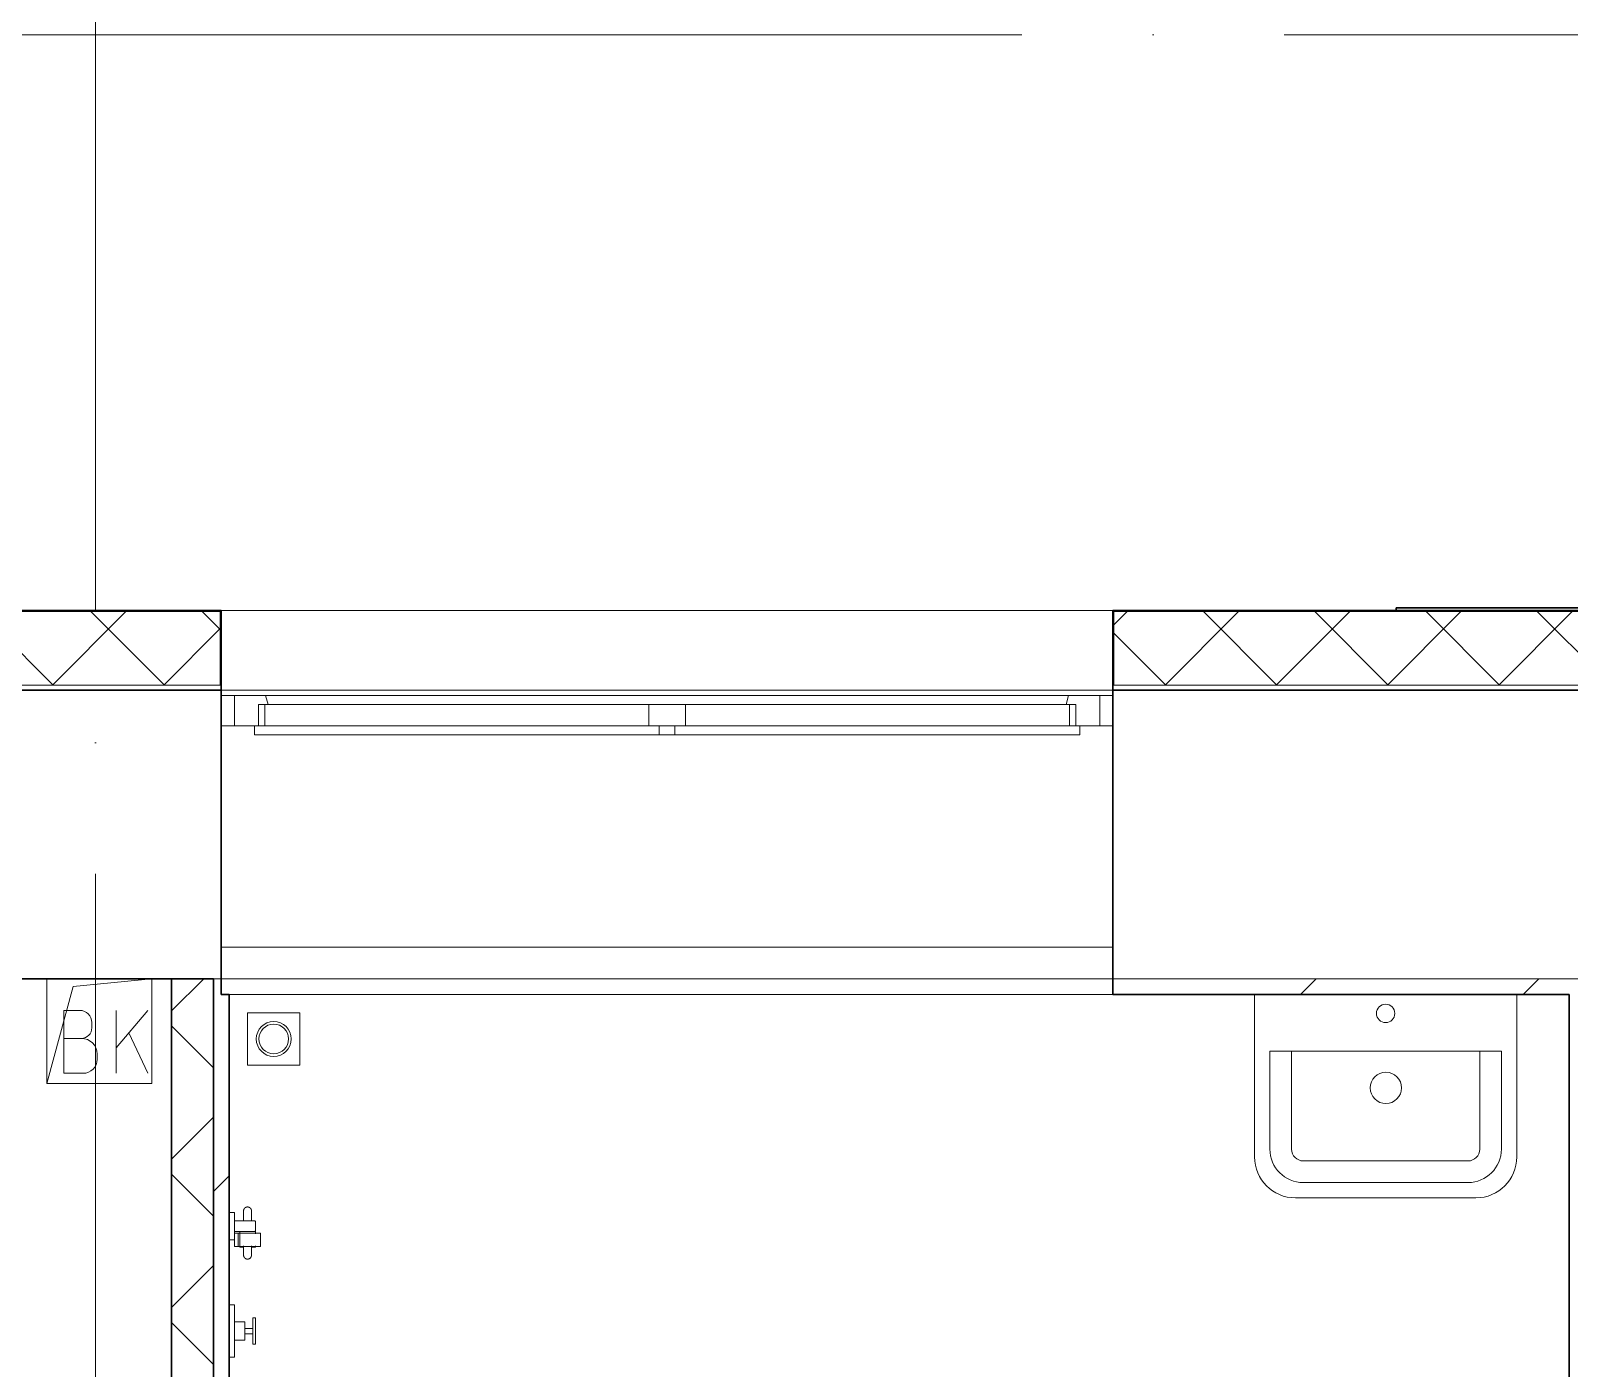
# Model space of a CAD drawing. Header units: millimetres. Extents: x -586848 to 520591, y -385801 to 675781.
# Drawn here: x -1536 to 1398, y -137775 to -135225 of the extents above; entities that cross this region are included whole.
import ezdxf

# ---------------------------------------------------------------- set-up
doc = ezdxf.new("R2010")
doc.units = ezdxf.units.MM
doc.linetypes.add('ADSK_Линия сетки', pattern=[25, 20, -2.5, 0, -2.5])
for name, color, linetype, lineweight in [('_ Окна', 7, 'Continuous', 9), ('Обобщенные модели', 252, 'Continuous', 18), ('Окна', 252, 'Continuous', 9), ('Оси', 252, 'Continuous', 9), ('Перекрытие', 252, 'Continuous', 18), ('Сантехника', 252, 'Continuous', 9), ('Стены внутренние', 7, 'Continuous', 18), ('Стены наружные', 7, 'Continuous', 18), ('Стены штриховка', 7, 'Continuous', 9)]:
    doc.layers.add(name, color=color, linetype=linetype, lineweight=lineweight)

# ---------------------------------------------------------------- blocks, each defined once
blk = doc.blocks.new('1 этаж')
at = {"color": 251, "lineweight": 18, "true_color": 0x636466}
for p, q in [((-14948.3, -5543.7), (-14948.3, -5343.7)), ((-14948.3, -5543.7), (-14898.1, -5358.8)), ((-14898.1, -5358.8), (-14748.3, -5343.7)), ((-14748.3, -5343.7), (-14748.3, -5543.7)), ((-14886, -5404.2), (-14916, -5404.2)), ((-14916, -5404.2), (-14916, -5524.2)), ((-14756, -5404.2), (-14816, -5475.7)), ((-14816, -5524.2), (-14816, -5404.2)), ((-14862.7, -5437.5), (-14862.7, -5427.5)), ((-14756, -5524.2), (-14792, -5447.1)), ((-14882.7, -5457.5), (-14916, -5457.5)), ((-14852.7, -5497.5), (-14852.7, -5487.5)), ((-14748.3, -5543.7), (-14948.3, -5543.7)), ((-14916, -5524.2), (-14879.3, -5524.2))]:
    blk.add_line(p, q, dxfattribs=at)
for centre, radius, start, end in [((-14886, -5427.5), 23.3, 0, 90), ((-14882.7, -5437.5), 20, 270, 0), ((-14882.7, -5487.5), 30, 0, 90), ((-14879.3, -5497.5), 26.7, 270, 0)]:
    blk.add_arc(centre, radius, start, end, dxfattribs=at)
at = {"layer": '_ Окна', "color": 251, "true_color": 0x636466}
for p, q in [((-14590.8, -4803.7), (-14615.8, -4803.7)), ((-14590.8, -4861.7), (-14590.8, -4803.7)), ((-12915.8, -4803.7), (-12940.8, -4803.7)), ((-12940.8, -4803.7), (-12940.8, -4861.7)), ((-14615.8, -4861.7), (-14590.8, -4861.7)), ((-12940.8, -4861.7), (-12915.8, -4861.7))]:
    blk.add_line(p, q, dxfattribs=at)
at = {"layer": '_ Окна', "color": 251, "lineweight": 18, "true_color": 0x636466}
for p, q in [((-14531.4, -4803.7), (-14590.8, -4803.7)), ((-14590.8, -4803.7), (-14590.8, -4861.7)), ((-14526.8, -4820.7), (-14531.4, -4803.7)), ((-13000.2, -4803.7), (-13004.8, -4820.7)), ((-12940.8, -4803.7), (-13000.2, -4803.7)), ((-12940.8, -4861.7), (-12940.8, -4803.7)), ((-14544.8, -4861.7), (-14544.8, -4820.7)), ((-14544.8, -4820.7), (-14532.8, -4820.7)), ((-12998.8, -4820.7), (-12986.8, -4820.7)), ((-12986.8, -4820.7), (-12986.8, -4861.7)), ((-14590.8, -4861.7), (-14552.8, -4861.7)), ((-12978.8, -4861.7), (-12940.8, -4861.7))]:
    blk.add_line(p, q, dxfattribs=at)
at = {"layer": 'Обобщенные модели', "color": 251, "true_color": 0x636466}
for p, q in [((-12645.8, -5373.7), (-12645.8, -5683.7)), ((-12145.8, -5683.7), (-12145.8, -5373.7)), ((-12616.4, -5481.7), (-12616.4, -5668.9)), ((-12616.4, -5481.7), (-12175.2, -5481.7)), ((-12575.1, -5668.9), (-12575.1, -5481.7)), ((-12216.5, -5481.7), (-12216.5, -5668.9)), ((-12175.2, -5481.7), (-12175.2, -5668.9)), ((-12238.8, -5691.2), (-12552.8, -5691.2)), ((-12238.8, -5732.5), (-12552.8, -5732.5)), ((-12567.8, -5761.7), (-12395.7, -5761.7)), ((-12395.7, -5761.7), (-12223.8, -5761.7))]:
    blk.add_line(p, q, dxfattribs=at)
blk.add_circle((-12395.8, -5410), 17.5, dxfattribs=at)
for centre, radius, start, end in [((-12395.4, -5551.9), 30, 0, 180), ((-12395.4, -5551.9), 30, 180, 0), ((-12567.8, -5683.7), 78, 180, 270), ((-12552.8, -5668.9), 63.6, 180, 270), ((-12552.8, -5668.9), 22.3, 180, 270), ((-12238.8, -5668.9), 63.6, 270, 0), ((-12238.8, -5668.9), 22.3, 270, 0), ((-12223.8, -5683.7), 78, 270, 0)]:
    blk.add_arc(centre, radius, start, end, dxfattribs=at)
at = {"layer": 'Окна', "color": 251, "true_color": 0x636466}
for p, q in [((-13000.2, -4803.7), (-14531.4, -4803.7)), ((-14532.8, -4820.7), (-13800.8, -4820.7)), ((-14532.8, -4861.7), (-14532.8, -4820.7)), ((-13800.8, -4820.7), (-13730.8, -4820.7)), ((-13800.8, -4820.7), (-13800.8, -4861.7)), ((-13730.8, -4820.7), (-12998.8, -4820.7)), ((-13730.8, -4861.7), (-13730.8, -4820.7)), ((-12998.8, -4820.7), (-12998.8, -4861.7)), ((-14552.8, -4861.7), (-13780.8, -4861.7)), ((-14552.8, -4878.7), (-14552.8, -4861.7)), ((-13780.8, -4861.7), (-13750.8, -4861.7)), ((-13780.8, -4861.7), (-13780.8, -4878.7)), ((-13750.8, -4861.7), (-12978.8, -4861.7)), ((-13750.8, -4878.7), (-13750.8, -4861.7)), ((-12978.8, -4861.7), (-12978.8, -4878.7)), ((-13780.8, -4878.7), (-14552.8, -4878.7)), ((-13750.8, -4878.7), (-13780.8, -4878.7)), ((-12978.8, -4878.7), (-13750.8, -4878.7))]:
    blk.add_line(p, q, dxfattribs=at)
at = {"layer": 'Оси', "color": 251, "linetype": 'ADSK_Линия сетки', "ltscale": 100, "true_color": 0x636466}
for p, q in [((-14855.8, -2643.7), (-14855.8, -32499.9)), ((4411.5, -3543.7), (-72528.1, -3543.7)), ((4411.5, -5343.7), (-72528.1, -5343.7))]:
    blk.add_line(p, q, dxfattribs=at)
at = {"layer": 'Перекрытие', "color": 251, "ltscale": 100, "true_color": 0x636466}
for p, q in [((-14948.3, -5543.7), (-14948.3, -5343.7)), ((-14748.3, -5343.7), (-14748.3, -5543.7)), ((-14748.3, -5543.7), (-14948.3, -5543.7))]:
    blk.add_line(p, q, dxfattribs=at)
at = {"layer": 'Сантехника', "color": 251, "true_color": 0x636466}
for p, q in [((-14465.8, -5408.7), (-14565.8, -5408.7)), ((-14565.8, -5408.7), (-14565.8, -5508.7)), ((-14465.8, -5508.7), (-14465.8, -5408.7)), ((-14565.8, -5508.7), (-14465.8, -5508.7)), ((-14590.8, -5789.7), (-14600.8, -5789.7)), ((-14590.8, -5790.4), (-14590.8, -5789.7)), ((-14590.8, -5794.7), (-14590.8, -5789.7)), ((-14590.8, -5794.7), (-14590.8, -5829.2)), ((-14551.8, -5805.7), (-14590.8, -5805.7)), ((-14550.8, -5824.7), (-14550.8, -5806.7)), ((-14590.8, -5825.7), (-14551.8, -5825.7)), ((-14590.8, -5829.2), (-14583.8, -5829.2)), ((-14590.8, -5854.2), (-14590.8, -5829.2)), ((-14583.8, -5829.2), (-14580.8, -5829.2)), ((-14583.8, -5829.2), (-14583.8, -5854.2)), ((-14580.8, -5825.7), (-14580.8, -5829.2)), ((-14550.8, -5825.7), (-14580.8, -5825.7)), ((-14540.8, -5829.2), (-14580.8, -5829.2)), ((-14580.8, -5829.9), (-14580.8, -5830.2)), ((-14580.8, -5853.2), (-14580.8, -5830.2)), ((-14580.8, -5853.2), (-14580.8, -5830.2)), ((-14550.8, -5830.2), (-14550.8, -5825.7)), ((-14540.8, -5829.3), (-14540.8, -5829.2)), ((-14540.8, -5830.2), (-14540.8, -5829.2)), ((-14540.8, -5830.2), (-14540.8, -5853.2)), ((-14600.8, -5841.7), (-14590.8, -5841.7)), ((-14583.8, -5854.2), (-14590.8, -5854.2)), ((-14580.8, -5854.2), (-14583.8, -5854.2)), ((-14580.8, -5853.2), (-14580.8, -5853.4)), ((-14580.8, -5854.2), (-14580.8, -5855.7)), ((-14580.8, -5854.2), (-14540.8, -5854.2)), ((-14580.8, -5855.7), (-14573.3, -5855.7)), ((-14573.3, -5855.7), (-14573.3, -5853.2)), ((-14558.3, -5853.2), (-14558.3, -5855.7)), ((-14558.3, -5855.5), (-14558.3, -5856.4)), ((-14558.3, -5855.7), (-14550.8, -5855.7)), ((-14550.8, -5855.7), (-14550.8, -5853.2)), ((-14540.8, -5854.2), (-14540.8, -5853.2)), ((-14540.8, -5854.2), (-14540.8, -5854)), ((-14590.8, -5965.7), (-14600.8, -5965.7)), ((-14590.8, -5966.2), (-14590.8, -5965.7)), ((-14590.8, -5980.7), (-14590.8, -5965.7)), ((-14590.8, -5980.7), (-14590.8, -6050.7)), ((-14570.8, -5998.2), (-14590.8, -5998.2)), ((-14570.8, -6033.2), (-14570.8, -5998.2)), ((-14555.8, -6010.7), (-14570.8, -6010.7)), ((-14550.8, -5990.7), (-14555.8, -5990.7)), ((-14555.8, -5990.7), (-14555.8, -5995.7)), ((-14555.8, -5990.7), (-14555.8, -5993.2)), ((-14555.8, -6031.7), (-14555.8, -5995.7)), ((-14550.8, -5993.2), (-14550.8, -5990.7)), ((-14550.8, -5995.7), (-14550.8, -5990.7)), ((-14550.8, -5995.7), (-14550.8, -6031.7)), ((-14590.8, -6033.2), (-14570.8, -6033.2)), ((-14570.8, -6020.7), (-14555.8, -6020.7)), ((-14555.8, -6031.7), (-14555.8, -6040.7)), ((-14555.8, -6039.5), (-14555.8, -6040.7)), ((-14555.8, -6040.7), (-14550.8, -6040.7)), ((-14550.8, -6040.7), (-14550.8, -6031.7)), ((-14550.8, -6040.7), (-14550.8, -6039.5)), ((-14600.8, -6065.7), (-14590.8, -6065.7)), ((-14590.8, -6065.7), (-14590.8, -6050.7)), ((-14590.8, -6065.7), (-14590.8, -6065.2))]:
    blk.add_line(p, q, dxfattribs=at)
at = {"layer": 'Сантехника', "color": 251, "true_color": 0x636466, "flags": 128}
for points in [[(-14573.3, -5786.4), (-14573.3, -5786.1), (-14573.3, -5785.8), (-14573.2, -5785.5), (-14573.2, -5785.2), (-14573.2, -5785), (-14573.1, -5784.7), (-14573, -5784.4), (-14572.9, -5784.1), (-14572.8, -5783.8), (-14572.7, -5783.5), (-14572.6, -5783.2), (-14572.5, -5783), (-14572.3, -5782.7), (-14572.2, -5782.5), (-14572, -5782.2), (-14571.8, -5782), (-14571.6, -5781.7), (-14571.4, -5781.5), (-14571.2, -5781.3), (-14571, -5781.1), (-14570.8, -5780.9), (-14570.6, -5780.7), (-14570.3, -5780.5), (-14570.1, -5780.3), (-14569.9, -5780.1), (-14569.6, -5780), (-14569.3, -5779.8), (-14569.1, -5779.7), (-14568.8, -5779.6), (-14568.5, -5779.5), (-14568.2, -5779.3), (-14568, -5779.3), (-14567.7, -5779.2), (-14567.4, -5779.1), (-14567.1, -5779.1), (-14566.8, -5779), (-14566.5, -5779), (-14566.2, -5779), (-14565.9, -5778.9), (-14565.6, -5778.9), (-14565.3, -5779), (-14565, -5779), (-14564.7, -5779), (-14564.4, -5779.1), (-14564.1, -5779.1), (-14563.8, -5779.2), (-14563.5, -5779.3), (-14563.2, -5779.4), (-14563, -5779.5), (-14562.7, -5779.6), (-14562.4, -5779.8), (-14562.1, -5779.9), (-14561.9, -5780), (-14561.6, -5780.2), (-14561.4, -5780.4), (-14561.1, -5780.6), (-14560.9, -5780.8), (-14560.7, -5780.9), (-14560.5, -5781.2), (-14560.3, -5781.4), (-14560.1, -5781.6), (-14559.9, -5781.8), (-14559.7, -5782.1), (-14559.5, -5782.3), (-14559.4, -5782.6), (-14559.2, -5782.8), (-14559.1, -5783.1), (-14559, -5783.4), (-14558.8, -5783.6), (-14558.7, -5783.9), (-14558.6, -5784.2), (-14558.6, -5784.5), (-14558.5, -5784.8), (-14558.4, -5785.1), (-14558.4, -5785.4), (-14558.3, -5785.7), (-14558.3, -5786), (-14558.3, -5786.3), (-14558.3, -5786.4)], [(-14573.3, -5786.4), (-14573.3, -5786.5), (-14573.3, -5786.6), (-14573.3, -5786.8), (-14573.3, -5787.1), (-14573.3, -5787.4), (-14573.3, -5787.9), (-14573.3, -5788.4), (-14573.3, -5789), (-14573.3, -5789.6), (-14573.3, -5790.4), (-14573.3, -5791.2), (-14573.3, -5792.1), (-14573.3, -5793.1), (-14573.3, -5794.1), (-14573.3, -5795.2), (-14573.3, -5796.3), (-14573.3, -5797.6), (-14573.3, -5798.9), (-14573.3, -5800.2), (-14573.3, -5801.1)], [(-14573.3, -5790.1), (-14573.3, -5789.5), (-14573.3, -5788.9), (-14573.3, -5788.4), (-14573.3, -5787.9), (-14573.3, -5787.5), (-14573.3, -5787.1), (-14573.3, -5786.9), (-14573.3, -5786.7), (-14573.3, -5786.5), (-14573.3, -5786.5), (-14573.3, -5786.4)], [(-14573.3, -5805.2), (-14573.3, -5803.8), (-14573.3, -5802.5), (-14573.3, -5801.2), (-14573.3, -5799.9), (-14573.3, -5798.7), (-14573.3, -5797.5)], [(-14573.3, -5804.6), (-14573.3, -5803.3), (-14573.3, -5802), (-14573.3, -5801.1)], [(-14558.3, -5801.1), (-14558.3, -5799.7), (-14558.3, -5798.4), (-14558.3, -5797.1), (-14558.3, -5795.9), (-14558.3, -5794.8), (-14558.3, -5793.7), (-14558.3, -5792.7), (-14558.3, -5791.8), (-14558.3, -5790.9), (-14558.3, -5790.1), (-14558.3, -5789.4), (-14558.3, -5788.8), (-14558.3, -5788.2), (-14558.3, -5787.7), (-14558.3, -5787.3), (-14558.3, -5787), (-14558.3, -5786.7), (-14558.3, -5786.5), (-14558.3, -5786.5), (-14558.3, -5786.4)], [(-14558.3, -5786.4), (-14558.3, -5786.5), (-14558.3, -5786.6), (-14558.3, -5786.7), (-14558.3, -5787), (-14558.3, -5787.3), (-14558.3, -5787.7), (-14558.3, -5788.1), (-14558.3, -5788.6), (-14558.3, -5789.2), (-14558.3, -5789.8)], [(-14558.3, -5798.1), (-14558.3, -5799.3), (-14558.3, -5800.5), (-14558.3, -5801.8), (-14558.3, -5803.1), (-14558.3, -5804.5), (-14558.3, -5805.7)], [(-14558.3, -5801.1), (-14558.3, -5802.5), (-14558.3, -5803.8), (-14558.3, -5805.1)], [(-14573.3, -5856.4), (-14573.3, -5857.8), (-14573.3, -5859.1), (-14573.3, -5860.4), (-14573.3, -5861.6), (-14573.3, -5862.7), (-14573.3, -5863.8), (-14573.3, -5864.8), (-14573.3, -5865.7), (-14573.3, -5866.6), (-14573.3, -5867.4), (-14573.3, -5868.1), (-14573.3, -5868.7), (-14573.3, -5869.3), (-14573.3, -5869.8), (-14573.3, -5870.2), (-14573.3, -5870.5), (-14573.3, -5870.7), (-14573.3, -5870.9), (-14573.3, -5871), (-14573.3, -5871)], [(-14558.3, -5871), (-14558.3, -5871), (-14558.3, -5870.9), (-14558.3, -5870.7), (-14558.3, -5870.4), (-14558.3, -5870), (-14558.3, -5869.6), (-14558.3, -5869.1), (-14558.3, -5868.5), (-14558.3, -5867.8), (-14558.3, -5867.1), (-14558.3, -5866.3), (-14558.3, -5865.4), (-14558.3, -5864.4), (-14558.3, -5863.4), (-14558.3, -5862.3), (-14558.3, -5861.1), (-14558.3, -5859.9), (-14558.3, -5858.6), (-14558.3, -5857.3), (-14558.3, -5856.4)], [(-14573.3, -5871), (-14573.3, -5871), (-14573.3, -5870.9), (-14573.3, -5870.7), (-14573.3, -5870.5), (-14573.3, -5870.2), (-14573.3, -5869.8), (-14573.3, -5869.4), (-14573.3, -5868.9), (-14573.3, -5868.3), (-14573.3, -5867.7)], [(-14558.3, -5871), (-14558.3, -5871.3), (-14558.3, -5871.6), (-14558.4, -5871.9), (-14558.4, -5872.2), (-14558.5, -5872.5), (-14558.5, -5872.8), (-14558.6, -5873.1), (-14558.7, -5873.4), (-14558.8, -5873.7), (-14558.9, -5873.9), (-14559, -5874.2), (-14559.1, -5874.5), (-14559.3, -5874.7), (-14559.4, -5875), (-14559.6, -5875.3), (-14559.8, -5875.5), (-14560, -5875.7), (-14560.2, -5876), (-14560.4, -5876.2), (-14560.6, -5876.4), (-14560.8, -5876.6), (-14561, -5876.8), (-14561.3, -5877), (-14561.5, -5877.2), (-14561.7, -5877.3), (-14562, -5877.5), (-14562.3, -5877.6), (-14562.5, -5877.8), (-14562.8, -5877.9), (-14563.1, -5878), (-14563.4, -5878.1), (-14563.7, -5878.2), (-14563.9, -5878.3), (-14564.2, -5878.4), (-14564.5, -5878.4), (-14564.8, -5878.5), (-14565.1, -5878.5), (-14565.4, -5878.5), (-14565.7, -5878.5), (-14566, -5878.5), (-14566.3, -5878.5), (-14566.6, -5878.5), (-14566.9, -5878.4), (-14567.2, -5878.4), (-14567.5, -5878.3), (-14567.8, -5878.3), (-14568.1, -5878.2), (-14568.4, -5878.1), (-14568.6, -5878), (-14568.9, -5877.8), (-14569.2, -5877.7), (-14569.5, -5877.6), (-14569.7, -5877.4), (-14570, -5877.3), (-14570.2, -5877.1), (-14570.5, -5876.9), (-14570.7, -5876.7), (-14570.9, -5876.5), (-14571.1, -5876.3), (-14571.3, -5876.1), (-14571.5, -5875.9), (-14571.7, -5875.6), (-14571.9, -5875.4), (-14572.1, -5875.1), (-14572.2, -5874.9), (-14572.4, -5874.6), (-14572.5, -5874.4), (-14572.6, -5874.1), (-14572.8, -5873.8), (-14572.9, -5873.5), (-14573, -5873.2), (-14573, -5873), (-14573.1, -5872.7), (-14573.2, -5872.4), (-14573.2, -5872.1), (-14573.3, -5871.8), (-14573.3, -5871.5), (-14573.3, -5871.2), (-14573.3, -5871)], [(-14558.3, -5868), (-14558.3, -5868.6), (-14558.3, -5869.1), (-14558.3, -5869.6), (-14558.3, -5870), (-14558.3, -5870.3), (-14558.3, -5870.6), (-14558.3, -5870.8), (-14558.3, -5870.9), (-14558.3, -5871), (-14558.3, -5871)]]:
    blk.add_lwpolyline(points, dxfattribs=at)
at = {"layer": 'Сантехника', "color": 251, "true_color": 0x636466}
for centre, radius, start, end in [((-14515.8, -5458.7), 33.3, 0, 180), ((-14515.8, -5458.7), 28.3, 0, 180), ((-14515.8, -5458.7), 33.3, 180, 0), ((-14515.8, -5458.7), 28.3, 180, 0), ((-14551.8, -5806.7), 1, 0, 90), ((-14551.8, -5824.7), 1, 270, 0)]:
    blk.add_arc(centre, radius, start, end, dxfattribs=at)
at = {"layer": 'Стены внутренние', "color": 251, "lineweight": 30, "true_color": 0x636466}
for p, q in [((-14615.8, -4641.7), (-15735.4, -4641.7)), ((-14615.8, -4783.7), (-14615.8, -4641.7)), ((-11835.8, -4641.7), (-12915.8, -4641.7)), ((-12915.8, -4641.7), (-12915.8, -4783.7)), ((-14615.8, -4793.7), (-15735.4, -4793.7)), ((-14615.8, -5343.7), (-14615.8, -4793.7)), ((-11835.8, -4793.7), (-12915.8, -4793.7)), ((-12915.8, -4793.7), (-12915.8, -5343.7)), ((-15110.8, -5343.7), (-14710.8, -5343.7))]:
    blk.add_line(p, q, dxfattribs=at)
at = {"layer": 'Стены внутренние', "color": 251, "linetype": 'Continuous', "lineweight": 9, "true_color": 0x636466}
for p, q in [((-14936.4, -4783.7), (-15076.4, -4643.7)), ((-14937.8, -4783.7), (-14797.8, -4643.7)), ((-14724.3, -4783.7), (-14864.3, -4643.7)), ((-14737.3, -4641.7), (-14738.5, -4643.7)), ((-14617.8, -4678.1), (-14652.2, -4643.7)), ((-12913.8, -4668.9), (-12888.6, -4643.7)), ((-12894.5, -4643.7), (-12895.6, -4641.7)), ((-12816.5, -4783.7), (-12676.5, -4643.7)), ((-12603, -4783.7), (-12743, -4643.7)), ((-12604.4, -4783.7), (-12464.4, -4643.7)), ((-12390.9, -4783.7), (-12530.9, -4643.7)), ((-12425.5, -4643.2), (-12426.4, -4641.7)), ((-12392.2, -4783.7), (-12252.2, -4643.7)), ((-12178.7, -4783.7), (-12318.7, -4643.7)), ((-12180.1, -4783.7), (-12040.1, -4643.7)), ((-11966.6, -4783.7), (-12106.6, -4643.7)), ((-14725.7, -4783.7), (-14617.8, -4675.8)), ((-12915.8, -4679.2), (-12913.8, -4679.2)), ((-12815.1, -4783.7), (-12913.8, -4685)), ((-14615.8, -4710.3), (-14617.8, -4706.8)), ((-14617.8, -4780.8), (-14615.8, -4780.8))]:
    blk.add_line(p, q, dxfattribs=at)
at = {"layer": 'Стены внутренние', "color": 251, "true_color": 0x636466}
for p, q in [((-14615.8, -4641.7), (-12915.8, -4641.7)), ((-14615.8, -4793.7), (-12915.8, -4793.7)), ((-14615.8, -5283.7), (-12915.8, -5283.7))]:
    blk.add_line(p, q, dxfattribs=at)
at = {"layer": 'Стены наружные', "color": 251, "lineweight": 30, "true_color": 0x636466}
for p, q in [((-11835.8, -4636.7), (-12375.8, -4636.7)), ((-12375.8, -4636.7), (-12375.8, -4641.7)), ((-14615.8, -4793.7), (-14615.8, -4783.7)), ((-12915.8, -4783.7), (-12915.8, -4793.7)), ((-14710.8, -5343.7), (-14710.8, -9398.7)), ((-14630.8, -5343.7), (-14710.8, -5343.7)), ((-14630.8, -9398.7), (-14630.8, -5343.7)), ((-14615.8, -5373.7), (-14615.8, -5343.7)), ((-12915.8, -5343.7), (-12915.8, -5373.7)), ((-14600.8, -5373.7), (-14615.8, -5373.7)), ((-14600.8, -9368.7), (-14600.8, -5373.7)), ((-12915.8, -5373.7), (-12045.8, -5373.7)), ((-12045.8, -5373.7), (-12045.8, -11588.7))]:
    blk.add_line(p, q, dxfattribs=at)
at = {"layer": 'Стены наружные', "color": 251, "linetype": 'Continuous', "lineweight": 9, "true_color": 0x636466}
for p, q in [((-14710.8, -5405.2), (-14649.3, -5343.7)), ((-12558, -5373.7), (-12528, -5343.7)), ((-12133.7, -5373.7), (-12103.7, -5343.7)), ((-14630.8, -5513.6), (-14710.8, -5433.6)), ((-14710.8, -5688.1), (-14630.8, -5608.1)), ((-14630.8, -5796.5), (-14710.8, -5716.5)), ((-14630.8, -5749.5), (-14600.8, -5719.5)), ((-14710.8, -5970.9), (-14630.8, -5890.9)), ((-14630.8, -6079.3), (-14710.8, -5999.3))]:
    blk.add_line(p, q, dxfattribs=at)
at = {"layer": 'Стены наружные', "color": 251, "true_color": 0x636466}
for p, q in [((-14630.8, -5343.7), (-12015.8, -5343.7)), ((-12915.8, -5373.7), (-14600.8, -5373.7))]:
    blk.add_line(p, q, dxfattribs=at)
at = {"layer": 'Стены штриховка', "color": 251, "true_color": 0x636466}
for p, q in [((-14617.8, -4643.7), (-15733.4, -4643.7)), ((-14617.8, -4643.7), (-14617.8, -4783.7)), ((-11837.8, -4643.7), (-12913.8, -4643.7)), ((-12913.8, -4783.7), (-12913.8, -4643.7)), ((-15735.4, -4783.7), (-14615.8, -4783.7)), ((-12915.8, -4783.7), (-11835.8, -4783.7))]:
    blk.add_line(p, q, dxfattribs=at)

msp = doc.modelspace()

# ---------------------------------------------------------------- block references
msp.add_blockref('1 этаж', (13443.4, -131688.8))

doc.saveas('drawing.dxf')
